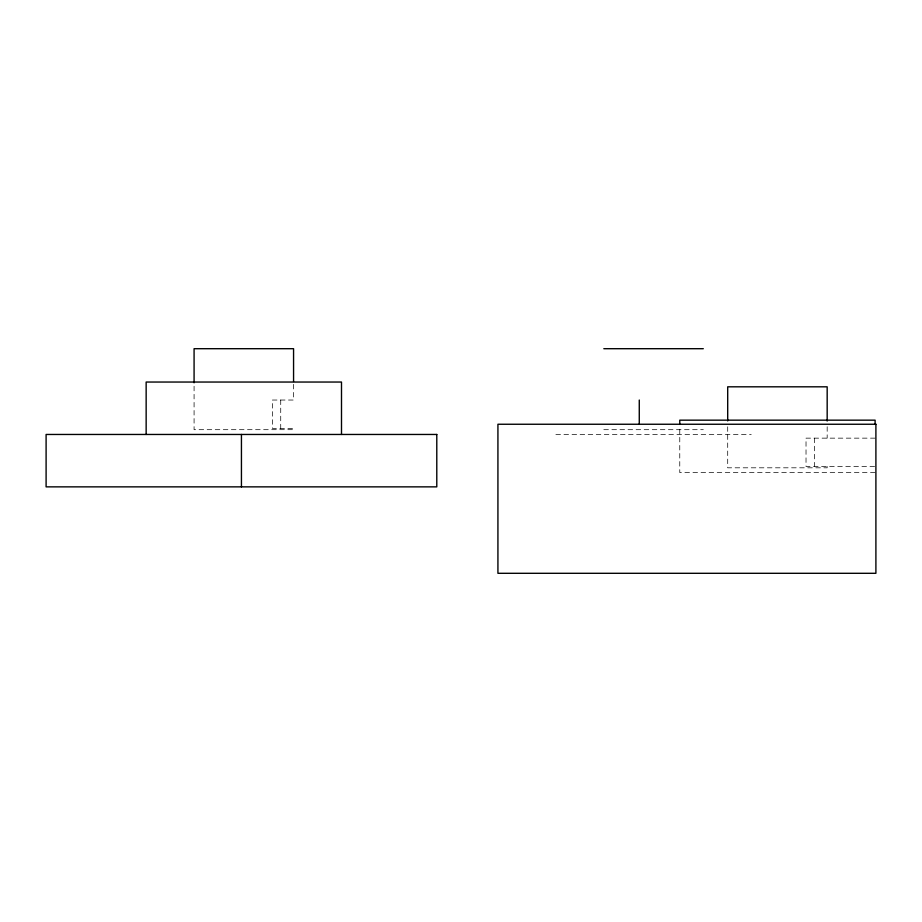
<?xml version="1.0" encoding="UTF-8"?>
<svg xmlns="http://www.w3.org/2000/svg" width="922" height="922" viewBox="0 0 922 922"><rect width="100%" height="100%" fill="white"/><g stroke="black" fill="none" stroke-linecap="round" stroke-linejoin="round"><path stroke-width="0.69" stroke-dasharray="4.61 3.46" d="M827.172 466.497L827.172 467.811L727.7 467.811L727.7 426.598M603.818 429.687L703.302 429.687M555.885 434.458L751.234 434.458M875.105 438.146L806.024 438.146L806.024 466.497L875.105 466.497M875.105 472.571L679.768 472.571L679.768 425.826M827.172 426.736L827.172 438.146M814.345 438.146L814.345 466.497M293.565 384.347L293.565 400.033L272.405 400.033L272.405 428.384L293.565 428.384L293.565 429.687L194.081 429.687L194.081 384.22M280.726 400.033L280.726 428.384"/><path stroke-width="1.38" d="M603.818 348.7L703.302 348.7M875.105 424.408L875.105 420.167L679.768 420.167L679.768 424.408M827.172 421.031L827.172 386.814L727.7 386.814L727.7 420.916M639.269 400.033L639.269 424.132M341.497 434.458L341.497 382.042L146.149 382.042L146.149 434.458M293.565 381.489L293.565 348.7L194.081 348.7L194.081 382.803M241.437 434.458L241.437 486.862M875.9 424.247L497.926 424.247L497.926 573.3L875.9 573.3L875.9 424.247M436.786 434.458L46.1 434.458L46.1 486.862L436.786 486.862L436.786 434.458"/></g></svg>
